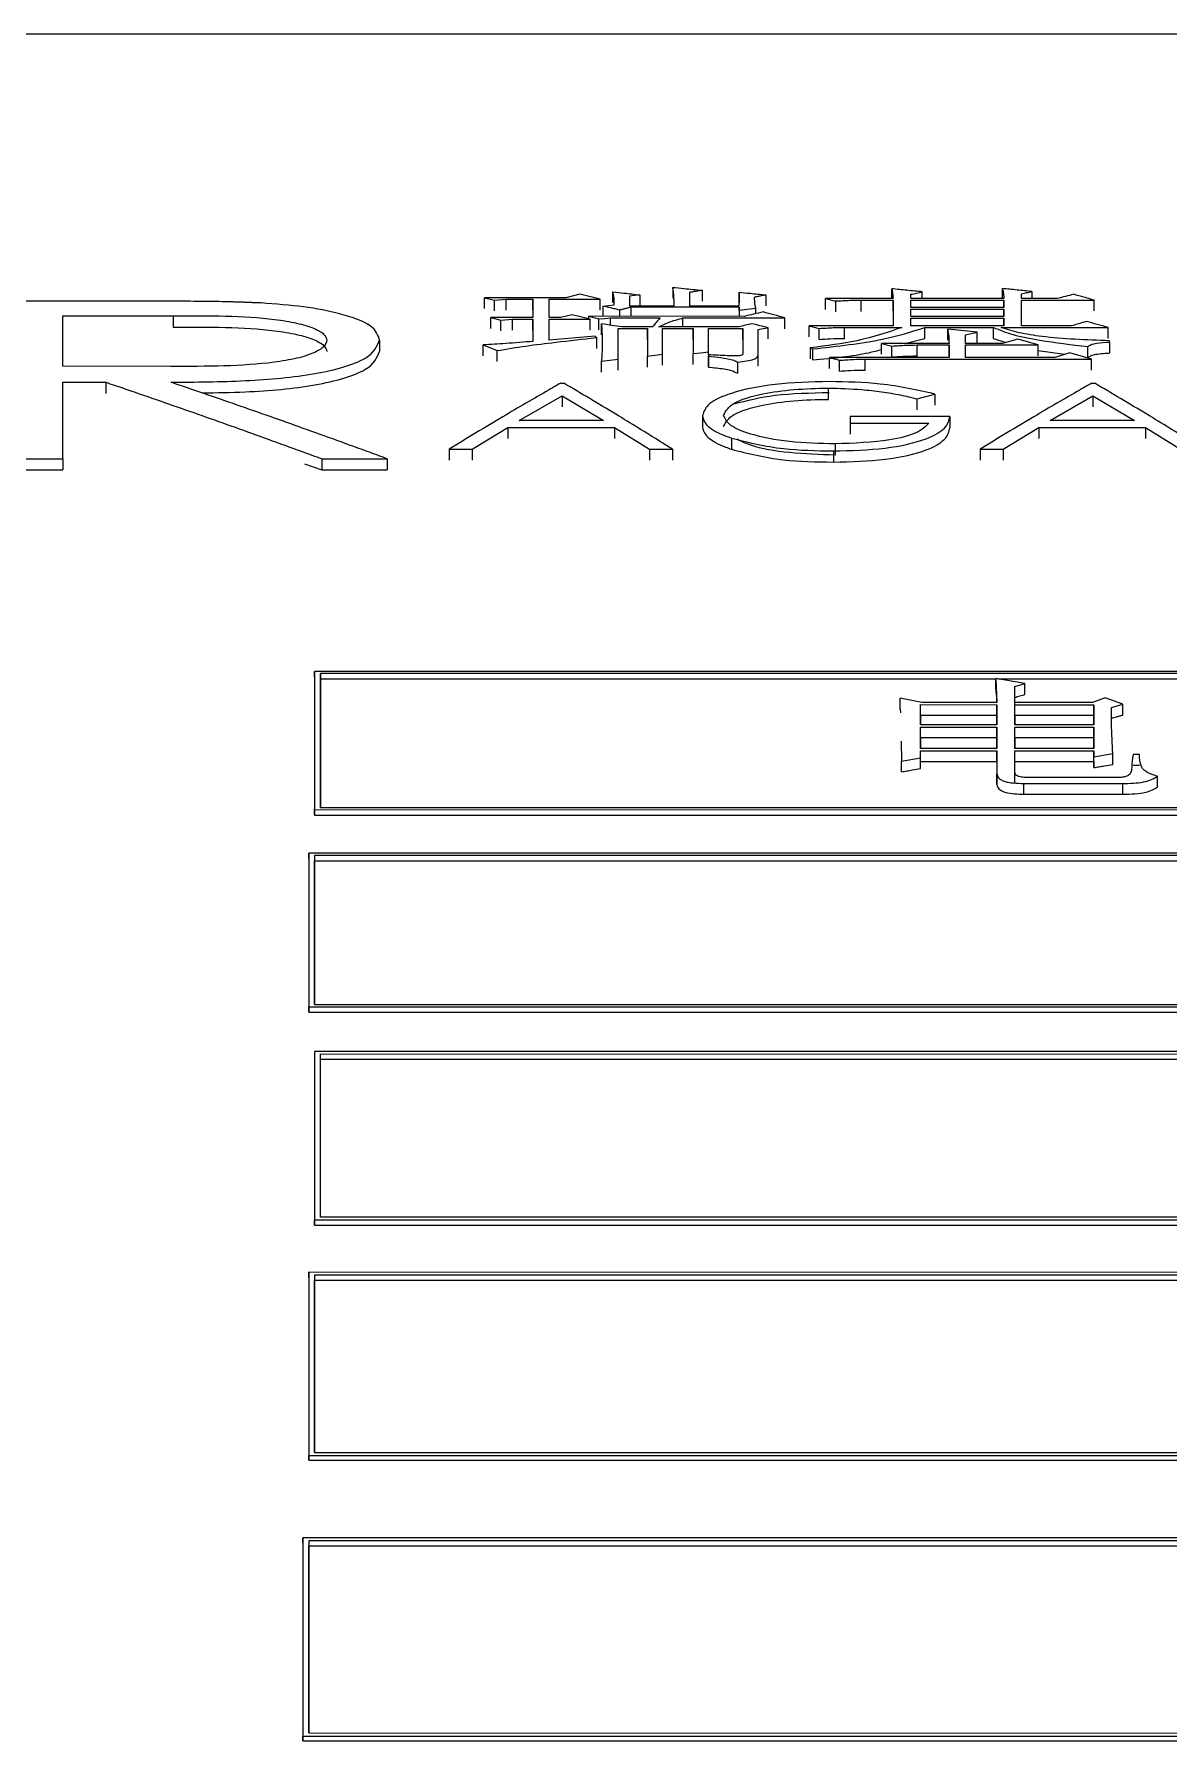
# Model space of a CAD drawing. Header units: millimetres. Extents: x 2160 to 4596, y 811 to 2534.
# Drawn here: x 2746.78 to 2756.42, y 2303.84 to 2318.35 of the extents above; entities that cross this region are included whole.
import ezdxf

# ---------------------------------------------------------------- set-up
doc = ezdxf.new("R2010")
doc.units = ezdxf.units.MM

msp = doc.modelspace()

# ---------------------------------------------------------------- linework, layer by layer
at = {"color": 7, "linetype": 'Continuous', "lineweight": 25}
for p, q in [((2773.346, 2318.351), (2736.346, 2318.353)), ((2752.208, 2316.2), (2752.208, 2316.109)), ((2754.069, 2316.104), (2754.069, 2316.188)), ((2755.01, 2316.104), (2755.01, 2316.19)), ((2747.577, 2316.083), (2746.576, 2316.083)), ((2750.607, 2316.112), (2750.694, 2316.091)), ((2751.3, 2316.112), (2750.607, 2316.112)), ((2750.607, 2316.02), (2750.607, 2316.112)), ((2750.694, 2316.091), (2750.791, 2316.099)), ((2750.694, 2315.999), (2750.694, 2316.091)), ((2750.791, 2316.099), (2751.018, 2316.099)), ((2751.018, 2316.099), (2751.018, 2315.943)), ((2751.018, 2316.007), (2751.018, 2316.099)), ((2751.159, 2316.099), (2751.592, 2316.099)), ((2751.159, 2315.943), (2751.159, 2316.099)), ((2751.419, 2316.141), (2751.3, 2316.112)), ((2751.592, 2316.099), (2751.419, 2316.141)), ((2751.592, 2316.007), (2751.592, 2316.099)), ((2751.613, 2316.041), (2751.711, 2316.052)), ((2751.613, 2316.041), (2751.613, 2315.954)), ((2751.7, 2316.07), (2751.7, 2316.162)), ((2751.927, 2316.136), (2751.841, 2316.125)), ((2751.841, 2316.125), (2751.841, 2316.044)), ((2751.841, 2316.044), (2752.219, 2316.044)), ((2751.927, 2316.136), (2751.927, 2316.044)), ((2752.349, 2316.157), (2752.349, 2316.044)), ((2752.349, 2316.044), (2752.771, 2316.044)), ((2752.457, 2316.175), (2752.457, 2316.083)), ((2752.771, 2316.044), (2752.771, 2316.159)), ((2752.771, 2316.159), (2752.771, 2316.067)), ((2752.998, 2316.136), (2752.998, 2316.044)), ((2754.08, 2316.104), (2753.506, 2316.104)), ((2753.506, 2316.012), (2753.506, 2316.104)), ((2753.593, 2315.991), (2753.593, 2316.084)), ((2753.809, 2316.091), (2754.08, 2316.091)), ((2753.809, 2315.995), (2753.809, 2316.091)), ((2754.08, 2316.091), (2754.08, 2315.872)), ((2754.08, 2315.999), (2754.08, 2316.091)), ((2754.231, 2316.104), (2754.231, 2316.141)), ((2755.021, 2316.104), (2754.231, 2316.104)), ((2754.231, 2316.091), (2755.021, 2316.091)), ((2754.231, 2316.028), (2754.231, 2316.091)), ((2754.329, 2316.104), (2754.329, 2316.162)), ((2755.021, 2316.091), (2755.021, 2316.028)), ((2755.021, 2316.028), (2755.021, 2316.091)), ((2755.172, 2316.104), (2755.172, 2316.146)), ((2755.475, 2316.104), (2755.172, 2316.104)), ((2755.172, 2316.091), (2755.789, 2316.091)), ((2755.172, 2315.872), (2755.172, 2316.091)), ((2755.259, 2316.164), (2755.259, 2316.104)), ((2755.789, 2315.999), (2755.789, 2316.091)), ((2747.025, 2315.53), (2747.025, 2315.958)), ((2747.025, 2315.958), (2747.962, 2315.958)), ((2747.962, 2315.958), (2747.962, 2315.861)), ((2750.662, 2315.943), (2750.748, 2315.921)), ((2751.018, 2315.943), (2750.662, 2315.943)), ((2750.662, 2315.85), (2750.662, 2315.943)), ((2750.748, 2315.921), (2750.845, 2315.929)), ((2750.748, 2315.829), (2750.748, 2315.921)), ((2750.845, 2315.929), (2751.018, 2315.929)), ((2751.018, 2315.929), (2751.018, 2315.741)), ((2751.018, 2315.837), (2751.018, 2315.929)), ((2751.256, 2315.943), (2751.159, 2315.943)), ((2751.159, 2315.929), (2751.505, 2315.929)), ((2751.159, 2315.752), (2751.159, 2315.929)), ((2751.354, 2315.967), (2751.256, 2315.943)), ((2751.505, 2315.929), (2751.354, 2315.967)), ((2752.814, 2315.953), (2751.494, 2315.954)), ((2751.494, 2315.932), (2751.494, 2315.954)), ((2751.505, 2315.837), (2751.505, 2315.929)), ((2751.581, 2315.84), (2751.581, 2315.932)), ((2751.678, 2315.94), (2752.1, 2315.94)), ((2751.678, 2315.878), (2751.678, 2315.94)), ((2751.754, 2316.007), (2751.754, 2315.954)), ((2751.851, 2316.031), (2751.851, 2315.954)), ((2752.771, 2316.031), (2751.851, 2316.031)), ((2752.295, 2315.94), (2753.16, 2315.94)), ((2752.295, 2315.864), (2752.295, 2315.94)), ((2752.771, 2316.031), (2752.771, 2315.953)), ((2752.771, 2316.004), (2752.771, 2316.031)), ((2752.771, 2316.004), (2752.771, 2315.953)), ((2752.912, 2316.02), (2752.912, 2315.976)), ((2753.16, 2315.848), (2753.16, 2315.94)), ((2755.021, 2316.028), (2754.231, 2316.028)), ((2754.231, 2316.015), (2755.021, 2316.015)), ((2754.231, 2315.951), (2754.231, 2316.015)), ((2755.021, 2315.951), (2754.231, 2315.951)), ((2754.231, 2315.937), (2755.021, 2315.937)), ((2754.231, 2315.872), (2754.231, 2315.937)), ((2755.021, 2316.015), (2755.021, 2315.951)), ((2755.021, 2315.951), (2755.021, 2316.015)), ((2755.021, 2315.937), (2755.021, 2315.872)), ((2755.021, 2315.872), (2755.021, 2315.937)), ((2749.717, 2315.75), (2749.717, 2315.654)), ((2751.549, 2315.785), (2751.159, 2315.752)), ((2751.559, 2315.774), (2751.549, 2315.785)), ((2751.559, 2315.774), (2751.559, 2315.681)), ((2751.603, 2315.796), (2751.603, 2315.889)), ((2751.743, 2315.851), (2751.992, 2315.851)), ((2751.743, 2315.589), (2751.743, 2315.851)), ((2752.035, 2315.864), (2751.776, 2315.864)), ((2751.992, 2315.851), (2751.992, 2315.614)), ((2751.992, 2315.758), (2751.992, 2315.851)), ((2752.771, 2315.864), (2752.089, 2315.864)), ((2752.122, 2315.851), (2752.381, 2315.851)), ((2752.122, 2315.631), (2752.122, 2315.851)), ((2752.381, 2315.851), (2752.381, 2315.637)), ((2752.381, 2315.758), (2752.381, 2315.851)), ((2752.511, 2315.851), (2752.803, 2315.851)), ((2752.511, 2315.651), (2752.511, 2315.851)), ((2752.803, 2315.851), (2752.803, 2315.631)), ((2752.803, 2315.758), (2752.803, 2315.851)), ((2752.933, 2315.623), (2752.933, 2315.842)), ((2753.02, 2315.763), (2753.02, 2315.856)), ((2754.08, 2315.872), (2753.366, 2315.872)), ((2753.366, 2315.78), (2753.366, 2315.872)), ((2753.452, 2315.758), (2753.452, 2315.851)), ((2753.669, 2315.859), (2754.155, 2315.859)), ((2753.669, 2315.766), (2753.669, 2315.859)), ((2754.35, 2315.763), (2754.204, 2315.726)), ((2755.021, 2315.872), (2754.231, 2315.872)), ((2754.35, 2315.766), (2754.35, 2315.859)), ((2754.35, 2315.859), (2754.934, 2315.859)), ((2754.794, 2315.818), (2754.545, 2315.845)), ((2754.545, 2315.752), (2754.545, 2315.845)), ((2754.696, 2315.796), (2754.794, 2315.818)), ((2754.696, 2315.724), (2754.696, 2315.796)), ((2754.794, 2315.725), (2754.794, 2315.818)), ((2754.934, 2315.766), (2754.934, 2315.859)), ((2755.037, 2315.731), (2754.934, 2315.763)), ((2754.999, 2315.859), (2755.908, 2315.859)), ((2755.14, 2315.76), (2755.01, 2315.724)), ((2755.313, 2315.71), (2755.14, 2315.76)), ((2755.594, 2315.872), (2755.172, 2315.872)), ((2755.908, 2315.766), (2755.908, 2315.859)), ((2750.597, 2315.617), (2750.597, 2315.71)), ((2750.597, 2315.71), (2750.715, 2315.662)), ((2750.715, 2315.569), (2750.715, 2315.662)), ((2751.992, 2315.521), (2751.992, 2315.614)), ((2752.122, 2315.538), (2752.122, 2315.631)), ((2752.381, 2315.544), (2752.381, 2315.637)), ((2752.511, 2315.626), (2752.511, 2315.651)), ((2752.511, 2315.626), (2752.511, 2315.614)), ((2752.511, 2315.626), (2752.511, 2315.532)), ((2752.511, 2315.521), (2752.511, 2315.614)), ((2752.933, 2315.53), (2752.933, 2315.623)), ((2753.377, 2315.685), (2753.377, 2315.592)), ((2753.377, 2315.685), (2753.398, 2315.676)), ((2753.398, 2315.583), (2753.398, 2315.676)), ((2753.539, 2315.51), (2753.539, 2315.603)), ((2753.539, 2315.603), (2753.625, 2315.58)), ((2754.556, 2315.603), (2753.539, 2315.603)), ((2753.982, 2315.724), (2754.069, 2315.701)), ((2754.556, 2315.724), (2753.982, 2315.724)), ((2753.982, 2315.631), (2753.982, 2315.724)), ((2754.069, 2315.608), (2754.069, 2315.701)), ((2754.285, 2315.71), (2754.556, 2315.71)), ((2754.285, 2315.614), (2754.285, 2315.71)), ((2754.556, 2315.71), (2754.556, 2315.603)), ((2754.556, 2315.617), (2754.556, 2315.71)), ((2755.01, 2315.724), (2754.696, 2315.724)), ((2754.696, 2315.71), (2755.313, 2315.71)), ((2754.696, 2315.603), (2754.696, 2315.71)), ((2755.454, 2315.603), (2754.696, 2315.603)), ((2755.313, 2315.617), (2755.313, 2315.71)), ((2755.538, 2315.629), (2755.313, 2315.661)), ((2755.583, 2315.642), (2755.454, 2315.603)), ((2755.767, 2315.589), (2755.583, 2315.642)), ((2755.735, 2315.603), (2755.735, 2315.696)), ((2755.919, 2315.735), (2755.919, 2315.746)), ((2755.919, 2315.735), (2755.919, 2315.642)), ((2747.94, 2315.528), (2747.025, 2315.53)), ((2751.603, 2315.478), (2751.603, 2315.572)), ((2751.743, 2315.496), (2751.743, 2315.589)), ((2752.76, 2315.47), (2752.76, 2315.563)), ((2753.625, 2315.487), (2753.625, 2315.58)), ((2753.842, 2315.493), (2753.842, 2315.589)), ((2753.842, 2315.589), (2755.767, 2315.589)), ((2755.767, 2315.495), (2755.767, 2315.589)), ((2747.025, 2315.393), (2747.389, 2315.393)), ((2747.025, 2314.743), (2747.025, 2315.393)), ((2747.389, 2315.393), (2747.389, 2315.299)), ((2751.256, 2315.386), (2751.281, 2315.386)), ((2753.531, 2315.248), (2753.531, 2315.344)), ((2755.769, 2315.385), (2755.794, 2315.385)), ((2750.904, 2315.067), (2751.267, 2315.279)), ((2751.267, 2315.279), (2751.619, 2315.067)), ((2751.267, 2315.279), (2751.267, 2315.185)), ((2754.281, 2315.252), (2754.435, 2315.293)), ((2754.281, 2315.252), (2754.281, 2315.159)), ((2754.435, 2315.293), (2754.435, 2315.199)), ((2755.417, 2315.067), (2755.779, 2315.279)), ((2755.779, 2315.279), (2756.132, 2315.067)), ((2755.779, 2315.279), (2755.779, 2315.185)), ((2751.619, 2315.067), (2750.904, 2315.067)), ((2752.461, 2315.11), (2752.461, 2315.016)), ((2753.717, 2315.103), (2753.717, 2315.045)), ((2754.563, 2315.103), (2753.717, 2315.103)), ((2753.717, 2315.103), (2753.717, 2315.008)), ((2753.717, 2315.045), (2754.384, 2315.045)), ((2753.717, 2315.045), (2753.717, 2314.951)), ((2754.563, 2315.103), (2754.563, 2315.008)), ((2756.132, 2315.067), (2755.417, 2315.067)), ((2750.503, 2314.824), (2750.807, 2315.009)), ((2750.807, 2315.009), (2750.807, 2314.914)), ((2750.807, 2315.009), (2751.714, 2315.009)), ((2751.714, 2315.009), (2751.714, 2314.914)), ((2751.714, 2315.009), (2752.009, 2314.824)), ((2752.706, 2314.919), (2752.706, 2314.824)), ((2755.016, 2314.824), (2755.32, 2315.009)), ((2755.32, 2315.009), (2755.32, 2314.914)), ((2755.32, 2315.009), (2756.227, 2315.009)), ((2756.227, 2315.009), (2756.227, 2314.914)), ((2756.227, 2315.009), (2756.522, 2314.824)), ((2746.576, 2314.743), (2747.025, 2314.743)), ((2747.025, 2314.743), (2747.025, 2314.648)), ((2749.226, 2314.743), (2749.226, 2314.648)), ((2749.226, 2314.743), (2749.781, 2314.742)), ((2749.781, 2314.742), (2749.781, 2314.648)), ((2750.307, 2314.824), (2750.503, 2314.824)), ((2750.503, 2314.824), (2750.503, 2314.73)), ((2752.009, 2314.824), (2752.205, 2314.824)), ((2752.205, 2314.824), (2752.205, 2314.73)), ((2753.573, 2314.809), (2753.573, 2314.715)), ((2753.588, 2314.869), (2753.588, 2314.774)), ((2754.82, 2314.824), (2755.016, 2314.824)), ((2755.016, 2314.824), (2755.016, 2314.73)), ((2746.576, 2314.648), (2747.025, 2314.648)), ((2749.079, 2314.701), (2749.226, 2314.648)), ((2749.226, 2314.648), (2749.781, 2314.648)), ((2749.164, 2312.888), (2749.164, 2312.935)), ((2771.147, 2312.935), (2749.164, 2312.935)), ((2771.097, 2312.917), (2749.214, 2312.918)), ((2749.214, 2312.872), (2749.214, 2312.918)), ((2749.214, 2312.872), (2754.953, 2312.871)), ((2754.953, 2312.875), (2754.963, 2312.672)), ((2755.201, 2312.833), (2754.953, 2312.875)), ((2754.953, 2312.783), (2754.953, 2312.875)), ((2754.972, 2312.871), (2759.885, 2312.871)), ((2754.325, 2312.672), (2754.141, 2312.707)), ((2754.141, 2312.615), (2754.141, 2312.707)), ((2755.115, 2312.806), (2755.201, 2312.833)), ((2755.115, 2312.672), (2755.115, 2312.806)), ((2755.115, 2312.806), (2755.115, 2312.806)), ((2755.115, 2312.672), (2755.115, 2312.714)), ((2755.201, 2312.741), (2755.201, 2312.833)), ((2755.883, 2312.71), (2755.775, 2312.672)), ((2756.034, 2312.656), (2755.883, 2312.71)), ((2754.141, 2312.615), (2754.144, 2312.583)), ((2754.314, 2312.653), (2754.963, 2312.652)), ((2754.314, 2312.481), (2754.314, 2312.653)), ((2754.314, 2312.561), (2754.314, 2312.653)), ((2754.314, 2312.561), (2754.314, 2312.481)), ((2754.963, 2312.561), (2754.314, 2312.561)), ((2754.963, 2312.672), (2754.325, 2312.672)), ((2754.963, 2312.561), (2754.963, 2312.652)), ((2754.963, 2312.481), (2754.963, 2312.561)), ((2754.963, 2312.652), (2754.963, 2312.481)), ((2755.775, 2312.672), (2755.115, 2312.672)), ((2755.115, 2312.58), (2755.115, 2312.672)), ((2755.115, 2312.652), (2755.786, 2312.652)), ((2755.115, 2312.481), (2755.115, 2312.652)), ((2755.115, 2312.561), (2755.115, 2312.652)), ((2755.115, 2312.561), (2755.115, 2312.481)), ((2755.786, 2312.561), (2755.115, 2312.561)), ((2755.786, 2312.652), (2755.786, 2312.481)), ((2755.786, 2312.561), (2755.786, 2312.652)), ((2755.786, 2312.481), (2755.786, 2312.561)), ((2755.937, 2312.629), (2756.034, 2312.656)), ((2756.034, 2312.564), (2756.034, 2312.656)), ((2754.963, 2312.481), (2754.314, 2312.481)), ((2754.314, 2312.462), (2754.963, 2312.462)), ((2754.314, 2312.28), (2754.314, 2312.462)), ((2754.314, 2312.37), (2754.314, 2312.462)), ((2754.963, 2312.462), (2754.963, 2312.28)), ((2754.963, 2312.37), (2754.963, 2312.462)), ((2755.786, 2312.481), (2755.115, 2312.481)), ((2755.115, 2312.462), (2755.786, 2312.462)), ((2755.115, 2312.28), (2755.115, 2312.462)), ((2755.115, 2312.37), (2755.115, 2312.462)), ((2755.786, 2312.462), (2755.786, 2312.28)), ((2755.786, 2312.37), (2755.786, 2312.462)), ((2754.149, 2312.342), (2754.152, 2312.173)), ((2754.314, 2312.37), (2754.314, 2312.28)), ((2754.963, 2312.37), (2754.314, 2312.37)), ((2754.963, 2312.28), (2754.314, 2312.28)), ((2754.963, 2312.28), (2754.963, 2312.37)), ((2755.115, 2312.37), (2755.115, 2312.28)), ((2755.786, 2312.37), (2755.115, 2312.37)), ((2755.786, 2312.28), (2755.115, 2312.28)), ((2755.786, 2312.28), (2755.786, 2312.37)), ((2754.152, 2312.173), (2754.314, 2312.2)), ((2754.152, 2312.081), (2754.152, 2312.173)), ((2754.314, 2312.26), (2754.963, 2312.26)), ((2754.314, 2312.2), (2754.314, 2312.26)), ((2754.314, 2312.169), (2754.314, 2312.26)), ((2754.314, 2312.109), (2754.314, 2312.2)), ((2754.314, 2312.109), (2754.314, 2312.169)), ((2754.314, 2312.169), (2754.963, 2312.169)), ((2754.963, 2312.26), (2754.963, 2312.064)), ((2754.963, 2312.169), (2754.963, 2312.26)), ((2754.963, 2312.169), (2754.963, 2311.973)), ((2755.115, 2312.26), (2755.786, 2312.26)), ((2755.115, 2312.076), (2755.115, 2312.26)), ((2755.115, 2312.169), (2755.115, 2312.26)), ((2755.115, 2311.986), (2755.115, 2312.169)), ((2755.115, 2312.169), (2755.786, 2312.169)), ((2755.786, 2312.26), (2755.786, 2312.208)), ((2755.786, 2312.169), (2755.786, 2312.26)), ((2755.786, 2312.208), (2755.948, 2312.236)), ((2755.786, 2312.117), (2755.786, 2312.208)), ((2755.786, 2312.169), (2755.786, 2312.117)), ((2755.948, 2312.145), (2755.948, 2312.236)), ((2756.175, 2312.228), (2756.121, 2312.228)), ((2756.121, 2312.137), (2756.175, 2312.137)), ((2754.963, 2311.973), (2754.963, 2312.064)), ((2755.191, 2311.892), (2755.191, 2311.983)), ((2755.191, 2311.983), (2756.034, 2311.983)), ((2755.991, 2312.032), (2755.245, 2312.032)), ((2756.034, 2311.892), (2756.034, 2311.983)), ((2756.327, 2311.953), (2756.327, 2312.044)), ((2749.164, 2311.909), (2749.164, 2311.714)), ((2755.191, 2311.892), (2756.034, 2311.892)), ((2749.164, 2311.714), (2749.164, 2311.76)), ((2749.164, 2311.76), (2771.147, 2311.759)), ((2749.164, 2311.714), (2771.147, 2311.713)), ((2749.214, 2311.779), (2771.097, 2311.778)), ((2749.114, 2311.344), (2749.114, 2311.389)), ((2771.097, 2311.389), (2749.114, 2311.389)), ((2771.047, 2311.369), (2749.164, 2311.37)), ((2749.164, 2311.325), (2771.047, 2311.324)), ((2749.114, 2310.382), (2749.114, 2310.039)), ((2749.164, 2310.104), (2771.047, 2310.104)), ((2749.114, 2310.039), (2749.114, 2310.083)), ((2749.114, 2310.083), (2771.097, 2310.083)), ((2749.114, 2310.039), (2771.097, 2310.038)), ((2749.164, 2309.704), (2749.164, 2309.66)), ((2771.147, 2309.704), (2749.164, 2309.704)), ((2749.214, 2309.683), (2771.097, 2309.682)), ((2749.214, 2309.639), (2749.214, 2309.683)), ((2749.214, 2309.639), (2771.097, 2309.638)), ((2749.164, 2308.43), (2749.164, 2308.229)), ((2749.164, 2308.229), (2749.164, 2308.273)), ((2749.164, 2308.273), (2771.147, 2308.272)), ((2749.164, 2308.229), (2771.147, 2308.229)), ((2771.097, 2308.295), (2749.214, 2308.295)), ((2749.114, 2307.784), (2749.114, 2307.827)), ((2771.097, 2307.826), (2749.114, 2307.827)), ((2771.047, 2307.803), (2749.164, 2307.803)), ((2749.164, 2307.761), (2771.047, 2307.76)), ((2749.114, 2306.636), (2749.114, 2306.229)), ((2749.114, 2306.229), (2749.114, 2306.271)), ((2749.114, 2306.271), (2771.097, 2306.271)), ((2749.114, 2306.229), (2771.097, 2306.229)), ((2749.164, 2306.296), (2771.047, 2306.296)), ((2749.064, 2305.528), (2749.064, 2305.569)), ((2761.047, 2305.569), (2749.064, 2305.569)), ((2760.997, 2305.544), (2749.114, 2305.544)), ((2749.114, 2305.503), (2760.997, 2305.502)), ((2749.064, 2304.284), (2749.064, 2303.844)), ((2749.064, 2303.844), (2749.064, 2303.884)), ((2749.064, 2303.884), (2761.047, 2303.884)), ((2749.114, 2303.911), (2760.997, 2303.91)), ((2749.064, 2303.844), (2761.047, 2303.844))]:
    msp.add_line(p, q, dxfattribs=at)
at = {"color": 7, "linetype": 'Continuous', "lineweight": 25, "flags": 128}
for points in [[(2750.791, 2316.007), (2750.791, 2316.027), (2750.791, 2316.051), (2750.791, 2316.075), (2750.791, 2316.099)], [(2750.845, 2315.837), (2750.845, 2315.857), (2750.845, 2315.881), (2750.845, 2315.905), (2750.845, 2315.929)], [(2751.581, 2315.932), (2751.63, 2315.936), (2751.678, 2315.94)], [(2752.912, 2316.02), (2752.865, 2316.015), (2752.818, 2316.01), (2752.771, 2316.004)], [(2752.933, 2315.842), (2752.976, 2315.849), (2753.02, 2315.856)], [(2751.992, 2315.614), (2752.057, 2315.623), (2752.122, 2315.631)], [(2752.381, 2315.637), (2752.446, 2315.644), (2752.511, 2315.651)], [(2751.603, 2315.572), (2751.673, 2315.58), (2751.743, 2315.589)], [(2750.307, 2314.824), (2750.307, 2314.799), (2750.307, 2314.774), (2750.307, 2314.73)], [(2752.009, 2314.824), (2752.009, 2314.8), (2752.009, 2314.776), (2752.009, 2314.73)], [(2754.82, 2314.824), (2754.82, 2314.799), (2754.82, 2314.774), (2754.82, 2314.73)]]:
    msp.add_lwpolyline(points, dxfattribs=at)
at = {"color": 7, "linetype": 'Continuous', "lineweight": 25}
for points, knots in [([(2752.219, 2316.044), (2752.219, 2316.045), (2752.219, 2316.047), (2752.219, 2316.05), (2752.219, 2316.052), (2752.219, 2316.055), (2752.219, 2316.058), (2752.219, 2316.061), (2752.219, 2316.063), (2752.219, 2316.066), (2752.219, 2316.068), (2752.219, 2316.071), (2752.219, 2316.073), (2752.219, 2316.075), (2752.219, 2316.078), (2752.219, 2316.081), (2752.219, 2316.083), (2752.219, 2316.085), (2752.219, 2316.088), (2752.219, 2316.09), (2752.219, 2316.093), (2752.219, 2316.095), (2752.219, 2316.097), (2752.218, 2316.1), (2752.218, 2316.102), (2752.218, 2316.105), (2752.218, 2316.107), (2752.218, 2316.11), (2752.218, 2316.112), (2752.218, 2316.115), (2752.218, 2316.117), (2752.218, 2316.12), (2752.217, 2316.122), (2752.217, 2316.125), (2752.217, 2316.127), (2752.217, 2316.129), (2752.217, 2316.132), (2752.216, 2316.134), (2752.216, 2316.136), (2752.216, 2316.139), (2752.216, 2316.142), (2752.216, 2316.144), (2752.215, 2316.146), (2752.215, 2316.149), (2752.215, 2316.152), (2752.214, 2316.154), (2752.214, 2316.156), (2752.214, 2316.158), (2752.214, 2316.161), (2752.213, 2316.164), (2752.213, 2316.166), (2752.213, 2316.168), (2752.212, 2316.171), (2752.212, 2316.173), (2752.212, 2316.175), (2752.212, 2316.178), (2752.211, 2316.181), (2752.211, 2316.183), (2752.211, 2316.185), (2752.21, 2316.187), (2752.21, 2316.19), (2752.21, 2316.192), (2752.209, 2316.195), (2752.209, 2316.197), (2752.209, 2316.199), (2752.208, 2316.2)], [0, 0, 0, 0, 0.017776, 0.0355519, 0.0533279, 0.0711039, 0.0888799, 0.1066558, 0.1244318, 0.1333198, 0.1510958, 0.1688718, 0.1866477, 0.1955357, 0.2133117, 0.2310877, 0.2488636, 0.2577516, 0.2755276, 0.2933036, 0.3110796, 0.3199675, 0.3377435, 0.3555195, 0.3732955, 0.3821835, 0.3999594, 0.4177354, 0.4355114, 0.4443994, 0.4621753, 0.4799513, 0.4977273, 0.5155033, 0.5243913, 0.5421672, 0.5599432, 0.5688312, 0.5866072, 0.6043832, 0.6221591, 0.6399351, 0.6488231, 0.6665991, 0.6843751, 0.702151, 0.711039, 0.728815, 0.746591, 0.7643669, 0.7732549, 0.7910309, 0.8088069, 0.8265829, 0.8354708, 0.8532468, 0.8710228, 0.8887988, 0.8976868, 0.9154627, 0.9332387, 0.9510147, 0.9599027, 0.9776786, 1, 1, 1, 1]), ([(2752.208, 2316.2), (2752.24, 2316.197), (2752.297, 2316.191), (2752.38, 2316.183), (2752.431, 2316.177), (2752.457, 2316.175)], [0, 0, 0, 0, 0.377751, 0.688875, 1, 1, 1, 1]), ([(2754.069, 2316.188), (2754.071, 2316.179), (2754.075, 2316.16), (2754.079, 2316.133), (2754.079, 2316.114), (2754.08, 2316.104)], [0, 0, 0, 0, 0.32278, 0.661317, 1, 1, 1, 1]), ([(2754.329, 2316.162), (2754.285, 2316.166), (2754.199, 2316.175), (2754.112, 2316.183), (2754.069, 2316.188)], [0, 0, 0, 0, 0.4999993, 1, 1, 1, 1]), ([(2755.01, 2316.19), (2755.012, 2316.181), (2755.017, 2316.162), (2755.02, 2316.134), (2755.021, 2316.114), (2755.021, 2316.104)], [0, 0, 0, 0, 0.320799, 0.66032, 1, 1, 1, 1]), ([(2755.259, 2316.164), (2755.217, 2316.169), (2755.134, 2316.177), (2755.052, 2316.186), (2755.01, 2316.19)], [0, 0, 0, 0, 0.499999, 1, 1, 1, 1]), ([(2748.709, 2316.067), (2748.699, 2316.067), (2748.684, 2316.068), (2748.664, 2316.069), (2748.65, 2316.069), (2748.63, 2316.07), (2748.61, 2316.071), (2748.59, 2316.072), (2748.575, 2316.072), (2748.56, 2316.073), (2748.54, 2316.073), (2748.52, 2316.074), (2748.5, 2316.075), (2748.485, 2316.075), (2748.455, 2316.076), (2748.39, 2316.078), (2748.309, 2316.079), (2748.168, 2316.081), (2747.999, 2316.082), (2747.782, 2316.083), (2747.645, 2316.083), (2747.577, 2316.083)], [0, 0, 0, 0, 0.026604, 0.039906, 0.053209, 0.066511, 0.093115, 0.106417, 0.119719, 0.133022, 0.146324, 0.172928, 0.18623, 0.199533, 0.212835, 0.266046, 0.372479, 0.425688, 0.638532, 0.819249, 1, 1, 1, 1]), ([(2749.717, 2315.75), (2749.703, 2315.792), (2749.674, 2315.878), (2749.41, 2315.975), (2749.077, 2316.04), (2748.833, 2316.058), (2748.709, 2316.067)], [0, 0, 0, 0, 0.268776, 0.544534, 0.769495, 1, 1, 1, 1]), ([(2751.754, 2316.007), (2751.742, 2316.01), (2751.717, 2316.016), (2751.67, 2316.028), (2751.635, 2316.036), (2751.613, 2316.041)], [0, 0, 0, 0, 0.266243, 0.532487, 1, 1, 1, 1]), ([(2751.711, 2316.052), (2751.711, 2316.063), (2751.711, 2316.084), (2751.708, 2316.12), (2751.703, 2316.146), (2751.7, 2316.162)], [0, 0, 0, 0, 0.287575, 0.575167, 1, 1, 1, 1]), ([(2751.7, 2316.162), (2751.731, 2316.158), (2751.784, 2316.152), (2751.86, 2316.144), (2751.905, 2316.138), (2751.927, 2316.136)], [0, 0, 0, 0, 0.408301, 0.70415, 1, 1, 1, 1]), ([(2752.457, 2316.175), (2752.443, 2316.172), (2752.418, 2316.168), (2752.382, 2316.162), (2752.36, 2316.158), (2752.349, 2316.157)], [0, 0, 0, 0, 0.390452, 0.695226, 1, 1, 1, 1]), ([(2752.771, 2316.159), (2752.802, 2316.156), (2752.856, 2316.15), (2752.932, 2316.143), (2752.976, 2316.138), (2752.998, 2316.136)], [0, 0, 0, 0, 0.414517, 0.707258, 1, 1, 1, 1]), ([(2752.998, 2316.136), (2752.985, 2316.133), (2752.962, 2316.128), (2752.93, 2316.121), (2752.91, 2316.117), (2752.901, 2316.115)], [0, 0, 0, 0, 0.40015, 0.700074, 1, 1, 1, 1]), ([(2752.901, 2316.115), (2752.901, 2316.103), (2752.901, 2316.091), (2752.902, 2316.077), (2752.902, 2316.074), (2752.902, 2316.071), (2752.903, 2316.069), (2752.903, 2316.066), (2752.903, 2316.063), (2752.904, 2316.06), (2752.904, 2316.057), (2752.905, 2316.054), (2752.905, 2316.051), (2752.906, 2316.048), (2752.906, 2316.045), (2752.907, 2316.042), (2752.908, 2316.039), (2752.908, 2316.036), (2752.909, 2316.034), (2752.909, 2316.033), (2752.909, 2316.031), (2752.91, 2316.028), (2752.91, 2316.027), (2752.91, 2316.025), (2752.911, 2316.024), (2752.911, 2316.022), (2752.911, 2316.021), (2752.912, 2316.02)], [0, 0, 0, 0, 0.37469, 0.398108, 0.421526, 0.468361, 0.491779, 0.515197, 0.538615, 0.58545, 0.608868, 0.655703, 0.679121, 0.702539, 0.749374, 0.772792, 0.79621, 0.843045, 0.854754, 0.866463, 0.889881, 0.913299, 0.936716, 0.948425, 0.960134, 0.980067, 1, 1, 1, 1]), ([(2753.506, 2316.104), (2753.521, 2316.101), (2753.55, 2316.094), (2753.579, 2316.087), (2753.593, 2316.084)], [0, 0, 0, 0, 0.5, 1, 1, 1, 1]), ([(2753.593, 2316.084), (2753.633, 2316.086), (2753.704, 2316.091), (2753.777, 2316.091), (2753.809, 2316.091)], [0, 0, 0, 0, 0.558835, 1, 1, 1, 1]), ([(2754.231, 2316.141), (2754.247, 2316.144), (2754.28, 2316.151), (2754.312, 2316.158), (2754.329, 2316.162)], [0, 0, 0, 0, 0.500001, 1, 1, 1, 1]), ([(2755.172, 2316.146), (2755.187, 2316.149), (2755.216, 2316.155), (2755.244, 2316.161), (2755.259, 2316.164)], [0, 0, 0, 0, 0.500001, 1, 1, 1, 1]), ([(2755.616, 2316.141), (2755.592, 2316.135), (2755.546, 2316.123), (2755.499, 2316.111), (2755.475, 2316.104)], [0, 0, 0, 0, 0.499996, 1, 1, 1, 1]), ([(2755.789, 2316.091), (2755.76, 2316.1), (2755.702, 2316.116), (2755.645, 2316.133), (2755.616, 2316.141)], [0, 0, 0, 0, 0.5, 1, 1, 1, 1]), ([(2747.962, 2315.958), (2748.262, 2315.959), (2748.638, 2315.961), (2749.017, 2315.898), (2749.158, 2315.855), (2749.253, 2315.804), (2749.263, 2315.768), (2749.268, 2315.75)], [0, 0, 0, 0, 0.515202, 0.645783, 0.772677, 0.88728, 1, 1, 1, 1]), ([(2751.494, 2315.954), (2751.509, 2315.95), (2751.538, 2315.943), (2751.567, 2315.936), (2751.581, 2315.932)], [0, 0, 0, 0, 0.499999, 1, 1, 1, 1]), ([(2751.851, 2316.031), (2751.839, 2316.028), (2751.816, 2316.022), (2751.784, 2316.014), (2751.764, 2316.009), (2751.754, 2316.007)], [0, 0, 0, 0, 0.384576, 0.692287, 1, 1, 1, 1]), ([(2752.1, 2315.94), (2752.089, 2315.927), (2752.068, 2315.902), (2752.046, 2315.877), (2752.035, 2315.864)], [0, 0, 0, 0, 0.5, 1, 1, 1, 1]), ([(2752.089, 2315.864), (2752.121, 2315.88), (2752.177, 2315.908), (2752.259, 2315.93), (2752.295, 2315.94)], [0, 0, 0, 0, 0.55626, 1, 1, 1, 1]), ([(2752.976, 2315.991), (2752.949, 2315.985), (2752.895, 2315.972), (2752.841, 2315.96), (2752.814, 2315.953)], [0, 0, 0, 0, 0.499999, 1, 1, 1, 1]), ([(2753.16, 2315.94), (2753.13, 2315.949), (2753.068, 2315.966), (2753.007, 2315.982), (2752.976, 2315.991)], [0, 0, 0, 0, 0.5, 1, 1, 1, 1]), ([(2755.724, 2315.91), (2755.702, 2315.904), (2755.659, 2315.891), (2755.616, 2315.879), (2755.594, 2315.872)], [0, 0, 0, 0, 0.499997, 1, 1, 1, 1]), ([(2755.908, 2315.859), (2755.877, 2315.867), (2755.816, 2315.885), (2755.755, 2315.902), (2755.724, 2315.91)], [0, 0, 0, 0, 0.5, 1, 1, 1, 1]), ([(2749.268, 2315.75), (2749.263, 2315.732), (2749.253, 2315.694), (2749.161, 2315.641), (2749.017, 2315.594), (2748.628, 2315.528), (2748.245, 2315.528), (2747.94, 2315.528)], [0, 0, 0, 0, 0.11283, 0.2273, 0.354231, 0.484873, 1, 1, 1, 1]), ([(2747.944, 2315.393), (2748.155, 2315.395), (2748.574, 2315.398), (2749.09, 2315.445), (2749.42, 2315.52), (2749.659, 2315.614), (2749.694, 2315.697), (2749.717, 2315.75)], [0, 0, 0, 0, 0.260913, 0.517661, 0.647473, 0.773697, 1, 1, 1, 1]), ([(2747.962, 2315.861), (2748.262, 2315.863), (2748.638, 2315.865), (2749.017, 2315.802), (2749.158, 2315.759), (2749.253, 2315.708), (2749.263, 2315.672), (2749.268, 2315.654)], [0, 0, 0, 0, 0.5154028, 0.645991, 0.7728467, 0.8873772, 1, 1, 1, 1]), ([(2750.715, 2315.662), (2750.796, 2315.676), (2750.956, 2315.703), (2751.243, 2315.737), (2751.444, 2315.76), (2751.559, 2315.774)], [0, 0, 0, 0, 0.300725, 0.599042, 1, 1, 1, 1]), ([(2751.603, 2315.889), (2751.604, 2315.869), (2751.607, 2315.808), (2751.61, 2315.703), (2751.605, 2315.615), (2751.603, 2315.572)], [0, 0, 0, 0, 0.18758, 0.593728, 1, 1, 1, 1]), ([(2751.776, 2315.864), (2751.747, 2315.868), (2751.689, 2315.877), (2751.631, 2315.885), (2751.603, 2315.889)], [0, 0, 0, 0, 0.5, 1, 1, 1, 1]), ([(2752.879, 2315.891), (2752.861, 2315.887), (2752.825, 2315.878), (2752.789, 2315.869), (2752.771, 2315.864)], [0, 0, 0, 0, 0.4999953, 1, 1, 1, 1]), ([(2753.02, 2315.856), (2752.996, 2315.862), (2752.949, 2315.874), (2752.903, 2315.886), (2752.879, 2315.891)], [0, 0, 0, 0, 0.499999, 1, 1, 1, 1]), ([(2753.366, 2315.872), (2753.38, 2315.869), (2753.409, 2315.862), (2753.438, 2315.854), (2753.452, 2315.851)], [0, 0, 0, 0, 0.5, 1, 1, 1, 1]), ([(2754.155, 2315.859), (2754.037, 2315.818), (2753.822, 2315.744), (2753.515, 2315.703), (2753.377, 2315.685)], [0, 0, 0, 0, 0.551009, 1, 1, 1, 1]), ([(2753.398, 2315.676), (2753.607, 2315.7), (2753.976, 2315.741), (2754.237, 2315.823), (2754.35, 2315.859)], [0, 0, 0, 0, 0.5673885, 1, 1, 1, 1]), ([(2753.452, 2315.851), (2753.492, 2315.853), (2753.563, 2315.858), (2753.636, 2315.859), (2753.669, 2315.859)], [0, 0, 0, 0, 0.558835, 1, 1, 1, 1]), ([(2753.669, 2315.763), (2753.628, 2315.762), (2753.554, 2315.762), (2753.484, 2315.757), (2753.452, 2315.755)], [0, 0, 0, 0, 0.561085, 1, 1, 1, 1]), ([(2754.545, 2315.845), (2754.548, 2315.825), (2754.553, 2315.795), (2754.555, 2315.754), (2754.556, 2315.734), (2754.556, 2315.724)], [0, 0, 0, 0, 0.499799, 0.749887, 1, 1, 1, 1]), ([(2754.934, 2315.859), (2754.986, 2315.838), (2755.091, 2315.794), (2755.373, 2315.74), (2755.597, 2315.713), (2755.735, 2315.696)], [0, 0, 0, 0, 0.271719, 0.55196, 1, 1, 1, 1]), ([(2755.919, 2315.746), (2755.722, 2315.753), (2755.45, 2315.763), (2755.146, 2315.812), (2755.048, 2315.843), (2754.999, 2315.859)], [0, 0, 0, 0, 0.568218, 0.786771, 1, 1, 1, 1]), ([(2748.205, 2315.303), (2748.329, 2315.305), (2748.66, 2315.309), (2749.09, 2315.349), (2749.42, 2315.425), (2749.659, 2315.518), (2749.694, 2315.601), (2749.717, 2315.654)], [0, 0, 0, 0, 0.171744, 0.459618, 0.605115, 0.74654, 1, 1, 1, 1]), ([(2751.018, 2315.741), (2750.98, 2315.737), (2750.904, 2315.731), (2750.764, 2315.72), (2750.661, 2315.714), (2750.597, 2315.71)], [0, 0, 0, 0, 0.2736636, 0.5473511, 1, 1, 1, 1]), ([(2752.803, 2315.631), (2752.802, 2315.63), (2752.8, 2315.627), (2752.791, 2315.622), (2752.775, 2315.619), (2752.735, 2315.615), (2752.645, 2315.62), (2752.564, 2315.624), (2752.511, 2315.626)], [0, 0, 0, 0, 0.0497966, 0.1008375, 0.1638489, 0.2293145, 0.4925683, 1, 1, 1, 1]), ([(2752.511, 2315.614), (2752.547, 2315.611), (2752.605, 2315.606), (2752.676, 2315.594), (2752.729, 2315.581), (2752.75, 2315.569), (2752.76, 2315.563)], [0, 0, 0, 0, 0.34869, 0.570906, 0.788288, 1, 1, 1, 1]), ([(2752.76, 2315.563), (2752.812, 2315.57), (2752.882, 2315.58), (2752.93, 2315.605), (2752.932, 2315.617), (2752.933, 2315.623)], [0, 0, 0, 0, 0.572838, 0.788051, 1, 1, 1, 1]), ([(2753.982, 2315.67), (2753.947, 2315.66), (2753.785, 2315.616), (2753.568, 2315.596), (2753.398, 2315.58)], [0, 0, 0, 0, 0.219968, 1, 1, 1, 1]), ([(2754.069, 2315.701), (2754.109, 2315.704), (2754.18, 2315.709), (2754.253, 2315.71), (2754.285, 2315.71)], [0, 0, 0, 0, 0.558835, 1, 1, 1, 1]), ([(2754.285, 2315.614), (2754.244, 2315.614), (2754.171, 2315.613), (2754.1, 2315.608), (2754.069, 2315.606)], [0, 0, 0, 0, 0.561086, 1, 1, 1, 1]), ([(2755.735, 2315.696), (2755.743, 2315.702), (2755.759, 2315.714), (2755.823, 2315.729), (2755.882, 2315.733), (2755.919, 2315.735)], [0, 0, 0, 0, 0.268715, 0.546829, 1, 1, 1, 1]), ([(2755.919, 2315.639), (2755.895, 2315.638), (2755.849, 2315.635), (2755.792, 2315.627), (2755.752, 2315.614), (2755.741, 2315.605), (2755.735, 2315.6)], [0, 0, 0, 0, 0.2902729, 0.5737489, 0.7896358, 1, 1, 1, 1]), ([(2752.76, 2315.468), (2752.742, 2315.476), (2752.713, 2315.491), (2752.644, 2315.504), (2752.58, 2315.513), (2752.534, 2315.517), (2752.511, 2315.519)], [0, 0, 0, 0, 0.328275, 0.548712, 0.773165, 1, 1, 1, 1]), ([(2753.625, 2315.58), (2753.665, 2315.583), (2753.736, 2315.588), (2753.81, 2315.589), (2753.842, 2315.589)], [0, 0, 0, 0, 0.5588348, 1, 1, 1, 1]), ([(2753.842, 2315.493), (2753.801, 2315.493), (2753.727, 2315.492), (2753.657, 2315.487), (2753.625, 2315.485)], [0, 0, 0, 0, 0.561086, 1, 1, 1, 1]), ([(2747.389, 2315.393), (2747.437, 2315.377), (2747.674, 2315.296), (2748.099, 2315.149), (2748.664, 2314.948), (2749.039, 2314.811), (2749.226, 2314.743)], [0, 0, 0, 0, 0.077607, 0.388036, 0.694012, 1, 1, 1, 1]), ([(2749.781, 2314.742), (2749.734, 2314.76), (2749.496, 2314.847), (2749.071, 2315.001), (2748.506, 2315.201), (2748.131, 2315.329), (2747.944, 2315.393)], [0, 0, 0, 0, 0.077607, 0.388037, 0.694012, 1, 1, 1, 1]), ([(2751.256, 2315.386), (2751.223, 2315.367), (2751.059, 2315.273), (2750.743, 2315.089), (2750.459, 2314.917), (2750.307, 2314.824)], [0, 0, 0, 0, 0.103722, 0.518616, 1, 1, 1, 1]), ([(2752.205, 2314.824), (2752.172, 2314.845), (2752.012, 2314.945), (2751.704, 2315.135), (2751.429, 2315.298), (2751.281, 2315.386)], [0, 0, 0, 0, 0.104313, 0.521568, 1, 1, 1, 1]), ([(2753.537, 2315.399), (2753.38, 2315.395), (2753.072, 2315.387), (2752.713, 2315.312), (2752.498, 2315.215), (2752.473, 2315.145), (2752.461, 2315.11)], [0, 0, 0, 0, 0.292337, 0.575557, 0.790285, 1, 1, 1, 1]), ([(2752.64, 2315.112), (2752.659, 2315.148), (2752.698, 2315.221), (2752.947, 2315.295), (2753.234, 2315.336), (2753.431, 2315.341), (2753.531, 2315.344)], [0, 0, 0, 0, 0.266309, 0.543068, 0.76962, 1, 1, 1, 1]), ([(2753.531, 2315.344), (2753.626, 2315.341), (2753.782, 2315.337), (2753.984, 2315.313), (2754.144, 2315.287), (2754.236, 2315.264), (2754.281, 2315.252)], [0, 0, 0, 0, 0.344694, 0.565951, 0.784515, 1, 1, 1, 1]), ([(2754.435, 2315.293), (2754.287, 2315.326), (2754.019, 2315.388), (2753.686, 2315.396), (2753.537, 2315.399)], [0, 0, 0, 0, 0.553186, 1, 1, 1, 1]), ([(2755.769, 2315.385), (2755.736, 2315.367), (2755.572, 2315.273), (2755.256, 2315.089), (2754.972, 2314.917), (2754.82, 2314.824)], [0, 0, 0, 0, 0.103722, 0.518616, 1, 1, 1, 1]), ([(2756.717, 2314.824), (2756.685, 2314.844), (2756.525, 2314.945), (2756.217, 2315.135), (2755.941, 2315.298), (2755.794, 2315.385)], [0, 0, 0, 0, 0.104313, 0.521568, 1, 1, 1, 1]), ([(2752.64, 2315.017), (2752.659, 2315.053), (2752.698, 2315.125), (2752.947, 2315.199), (2753.234, 2315.241), (2753.431, 2315.246), (2753.531, 2315.248)], [0, 0, 0, 0, 0.26614, 0.542866, 0.769494, 1, 1, 1, 1]), ([(2753.537, 2315.304), (2753.378, 2315.3), (2753.073, 2315.294), (2752.837, 2315.235), (2752.724, 2315.207)], [0, 0, 0, 0, 0.520352, 1, 1, 1, 1]), ([(2752.461, 2315.11), (2752.466, 2315.087), (2752.474, 2315.048), (2752.535, 2314.996), (2752.608, 2314.955), (2752.673, 2314.931), (2752.706, 2314.919)], [0, 0, 0, 0, 0.334846, 0.553685, 0.77524, 1, 1, 1, 1]), ([(2753.588, 2314.869), (2753.456, 2314.873), (2753.195, 2314.88), (2752.881, 2314.941), (2752.68, 2315.023), (2752.653, 2315.083), (2752.64, 2315.112)], [0, 0, 0, 0, 0.291834, 0.575874, 0.791001, 1, 1, 1, 1]), ([(2753.573, 2314.809), (2753.723, 2314.813), (2754.019, 2314.821), (2754.362, 2314.899), (2754.539, 2315.002), (2754.556, 2315.069), (2754.563, 2315.103)], [0, 0, 0, 0, 0.293176, 0.575821, 0.789619, 1, 1, 1, 1]), ([(2754.384, 2315.045), (2754.356, 2315.016), (2754.298, 2314.958), (2754.008, 2314.884), (2753.749, 2314.875), (2753.588, 2314.869)], [0, 0, 0, 0, 0.267419, 0.54663, 1, 1, 1, 1]), ([(2752.461, 2315.015), (2752.466, 2314.992), (2752.474, 2314.953), (2752.535, 2314.902), (2752.608, 2314.86), (2752.673, 2314.836), (2752.706, 2314.824)], [0, 0, 0, 0, 0.334778, 0.5536, 0.775175, 1, 1, 1, 1]), ([(2752.706, 2314.919), (2752.847, 2314.883), (2753.103, 2314.818), (2753.427, 2314.812), (2753.573, 2314.809)], [0, 0, 0, 0, 0.5512714, 1, 1, 1, 1]), ([(2753.588, 2314.774), (2753.457, 2314.778), (2753.199, 2314.786), (2752.896, 2314.839), (2752.791, 2314.891), (2752.754, 2314.909)], [0, 0, 0, 0, 0.402606, 0.794339, 1, 1, 1, 1]), ([(2753.573, 2314.715), (2753.723, 2314.718), (2754.019, 2314.726), (2754.362, 2314.804), (2754.539, 2314.907), (2754.556, 2314.974), (2754.563, 2315.008)], [0, 0, 0, 0, 0.293346, 0.576042, 0.789757, 1, 1, 1, 1]), ([(2752.706, 2314.824), (2752.847, 2314.788), (2753.103, 2314.723), (2753.427, 2314.717), (2753.573, 2314.715)], [0, 0, 0, 0, 0.551186, 1, 1, 1, 1]), ([(2749.164, 2312.935), (2749.164, 2312.822), (2749.164, 2312.595), (2749.164, 2312.205), (2749.164, 2311.922), (2749.164, 2311.76)], [0, 0, 0, 0, 0.300085, 0.60017, 1, 1, 1, 1]), ([(2749.214, 2312.918), (2749.214, 2312.804), (2749.214, 2312.577), (2749.214, 2312.199), (2749.214, 2311.928), (2749.214, 2311.779)], [0, 0, 0, 0, 0.3096666, 0.6193332, 1, 1, 1, 1]), ([(2749.214, 2311.779), (2749.214, 2311.881), (2749.214, 2312.101), (2749.214, 2312.468), (2749.214, 2312.725), (2749.214, 2312.872)], [0, 0, 0, 0, 0.271867, 0.5840429, 1, 1, 1, 1]), ([(2754.953, 2312.783), (2754.955, 2312.755), (2754.959, 2312.718), (2754.961, 2312.681), (2754.961, 2312.672)], [0, 0, 0, 0, 0.750206, 1, 1, 1, 1]), ([(2755.115, 2312.714), (2755.129, 2312.719), (2755.158, 2312.727), (2755.187, 2312.736), (2755.201, 2312.741)], [0, 0, 0, 0, 0.5, 1, 1, 1, 1]), ([(2755.948, 2312.236), (2755.943, 2312.321), (2755.936, 2312.453), (2755.937, 2312.582), (2755.937, 2312.629)], [0, 0, 0, 0, 0.638088, 1, 1, 1, 1]), ([(2755.937, 2312.537), (2755.951, 2312.541), (2755.974, 2312.548), (2756.006, 2312.557), (2756.025, 2312.562), (2756.034, 2312.564)], [0, 0, 0, 0, 0.420135, 0.710067, 1, 1, 1, 1]), ([(2755.786, 2312.117), (2755.801, 2312.12), (2755.832, 2312.125), (2755.886, 2312.134), (2755.925, 2312.141), (2755.948, 2312.145)], [0, 0, 0, 0, 0.283921, 0.567841, 1, 1, 1, 1]), ([(2756.121, 2312.228), (2756.115, 2312.192), (2756.107, 2312.138), (2756.108, 2312.078), (2756.084, 2312.052), (2756.06, 2312.041), (2756.027, 2312.034), (2756.003, 2312.032), (2755.991, 2312.032)], [0, 0, 0, 0, 0.493159, 0.73973, 0.802045, 0.866016, 0.932317, 1, 1, 1, 1]), ([(2756.327, 2312.044), (2756.293, 2312.055), (2756.242, 2312.072), (2756.203, 2312.103), (2756.177, 2312.153), (2756.176, 2312.195), (2756.175, 2312.228)], [0, 0, 0, 0, 0.25748, 0.383051, 0.506976, 1, 1, 1, 1]), ([(2754.152, 2312.081), (2754.168, 2312.084), (2754.198, 2312.089), (2754.252, 2312.099), (2754.291, 2312.105), (2754.314, 2312.109)], [0, 0, 0, 0, 0.2839206, 0.5678412, 1, 1, 1, 1]), ([(2754.963, 2312.064), (2754.965, 2312.053), (2754.968, 2312.036), (2754.993, 2312.015), (2755.022, 2312.002), (2755.059, 2311.992), (2755.116, 2311.984), (2755.161, 2311.984), (2755.191, 2311.983)], [0, 0, 0, 0, 0.237248, 0.358127, 0.481895, 0.608984, 0.738704, 1, 1, 1, 1]), ([(2755.245, 2312.032), (2755.228, 2312.032), (2755.203, 2312.032), (2755.171, 2312.037), (2755.149, 2312.041), (2755.133, 2312.049), (2755.117, 2312.06), (2755.116, 2312.07), (2755.115, 2312.076)], [0, 0, 0, 0, 0.261259, 0.390764, 0.518297, 0.64213, 0.763109, 1, 1, 1, 1]), ([(2756.034, 2311.983), (2756.064, 2311.983), (2756.123, 2311.984), (2756.21, 2311.993), (2756.282, 2312.014), (2756.312, 2312.034), (2756.327, 2312.044)], [0, 0, 0, 0, 0.25738, 0.512369, 0.759651, 1, 1, 1, 1]), ([(2754.963, 2311.973), (2754.966, 2311.96), (2754.97, 2311.934), (2755.031, 2311.905), (2755.112, 2311.893), (2755.164, 2311.892), (2755.191, 2311.892)], [0, 0, 0, 0, 0.266553, 0.540721, 0.76862, 1, 1, 1, 1]), ([(2756.034, 2311.892), (2756.103, 2311.893), (2756.197, 2311.895), (2756.288, 2311.927), (2756.314, 2311.944), (2756.327, 2311.953)], [0, 0, 0, 0, 0.57032, 0.787829, 1, 1, 1, 1]), ([(2749.114, 2311.389), (2749.114, 2311.263), (2749.114, 2311.01), (2749.114, 2310.576), (2749.114, 2310.262), (2749.114, 2310.083)], [0, 0, 0, 0, 0.300085, 0.60017, 1, 1, 1, 1]), ([(2749.164, 2311.37), (2749.164, 2311.243), (2749.164, 2310.99), (2749.164, 2310.569), (2749.164, 2310.269), (2749.164, 2310.104)], [0, 0, 0, 0, 0.309667, 0.619333, 1, 1, 1, 1]), ([(2749.164, 2310.104), (2749.164, 2310.198), (2749.164, 2310.401), (2749.164, 2310.812), (2749.164, 2311.12), (2749.164, 2311.325)], [0, 0, 0, 0, 0.2235818, 0.4824551, 1, 1, 1, 1]), ([(2749.164, 2309.704), (2749.164, 2309.565), (2749.164, 2309.286), (2749.164, 2308.811), (2749.164, 2308.468), (2749.164, 2308.273)], [0, 0, 0, 0, 0.300085, 0.60017, 1, 1, 1, 1]), ([(2749.214, 2308.295), (2749.214, 2308.442), (2749.214, 2308.736), (2749.214, 2309.2), (2749.214, 2309.511), (2749.214, 2309.683)], [0, 0, 0, 0, 0.309667, 0.619333, 1, 1, 1, 1]), ([(2749.214, 2308.295), (2749.214, 2308.4), (2749.214, 2308.623), (2749.214, 2309.075), (2749.214, 2309.413), (2749.214, 2309.639)], [0, 0, 0, 0, 0.226561, 0.484441, 1, 1, 1, 1]), ([(2749.114, 2307.827), (2749.114, 2307.675), (2749.114, 2307.371), (2749.114, 2306.855), (2749.114, 2306.483), (2749.114, 2306.271)], [0, 0, 0, 0, 0.300085, 0.60017, 1, 1, 1, 1]), ([(2749.164, 2307.803), (2749.164, 2307.651), (2749.164, 2307.348), (2749.164, 2306.846), (2749.164, 2306.492), (2749.164, 2306.296)], [0, 0, 0, 0, 0.309667, 0.619333, 1, 1, 1, 1]), ([(2749.164, 2306.296), (2749.164, 2306.411), (2749.164, 2306.654), (2749.164, 2307.146), (2749.164, 2307.515), (2749.164, 2307.761)], [0, 0, 0, 0, 0.2291, 0.486134, 1, 1, 1, 1]), ([(2749.064, 2305.569), (2749.064, 2305.404), (2749.064, 2305.075), (2749.064, 2304.514), (2749.064, 2304.113), (2749.064, 2303.884)], [0, 0, 0, 0, 0.300085, 0.60017, 1, 1, 1, 1]), ([(2749.114, 2305.544), (2749.114, 2305.379), (2749.114, 2305.049), (2749.114, 2304.505), (2749.114, 2304.122), (2749.114, 2303.911)], [0, 0, 0, 0, 0.30968, 0.61936, 1, 1, 1, 1]), ([(2749.114, 2303.911), (2749.114, 2304.036), (2749.114, 2304.301), (2749.114, 2304.835), (2749.114, 2305.236), (2749.114, 2305.503)], [0, 0, 0, 0, 0.231444, 0.487696, 1, 1, 1, 1])]:
    msp.add_open_spline(points, degree=3, knots=knots, dxfattribs=at)

doc.saveas('drawing.dxf')
